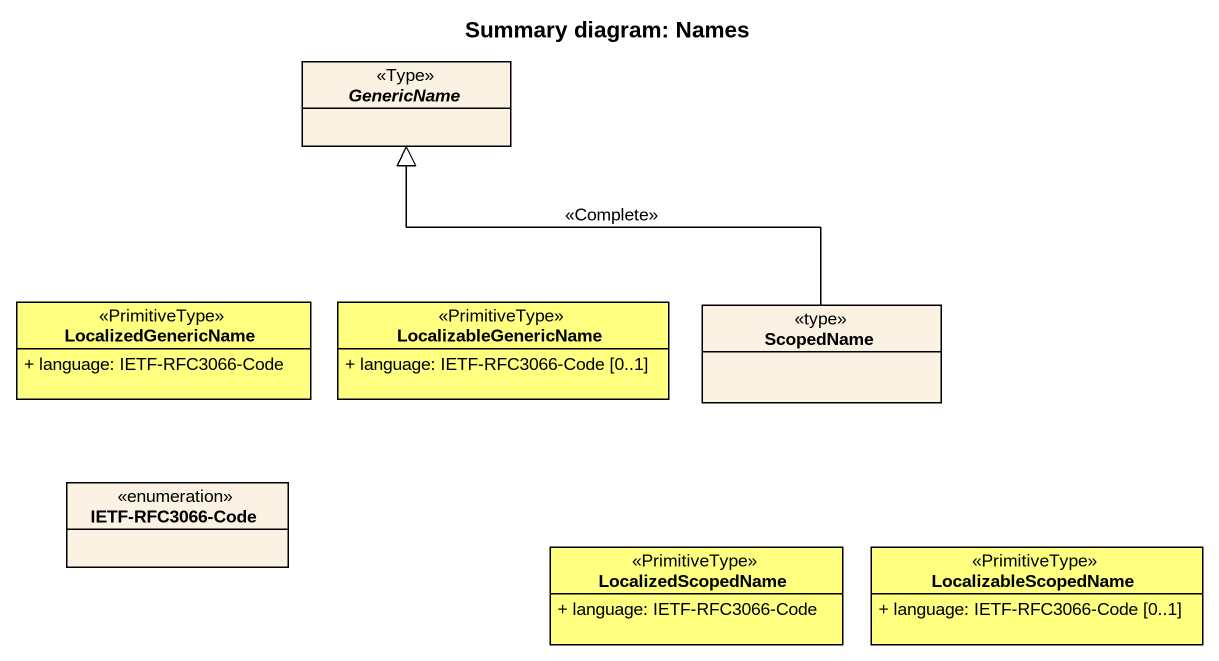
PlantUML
@startuml
title Summary diagram: Names
hide circle
hide empty members
skinparam classAttributeIconSize 0
abstract class GenericName <<Type>>
class LocalizedGenericName <<PrimitiveType>> #FFFF80 {
  + language: IETF-RFC3066-Code
}
class LocalizableGenericName <<PrimitiveType>> #FFFF80 {
  + language: IETF-RFC3066-Code [0..1]
}
class ScopedName <<type>>
enum "IETF-RFC3066-Code" as IETF_RFC3066_Code
class LocalizedScopedName <<PrimitiveType>> #FFFF80 {
  + language: IETF-RFC3066-Code
}
class LocalizableScopedName <<PrimitiveType>> #FFFF80 {
  + language: IETF-RFC3066-Code [0..1]
}
ScopedName -up-|> GenericName : <<Complete>>
@enduml
